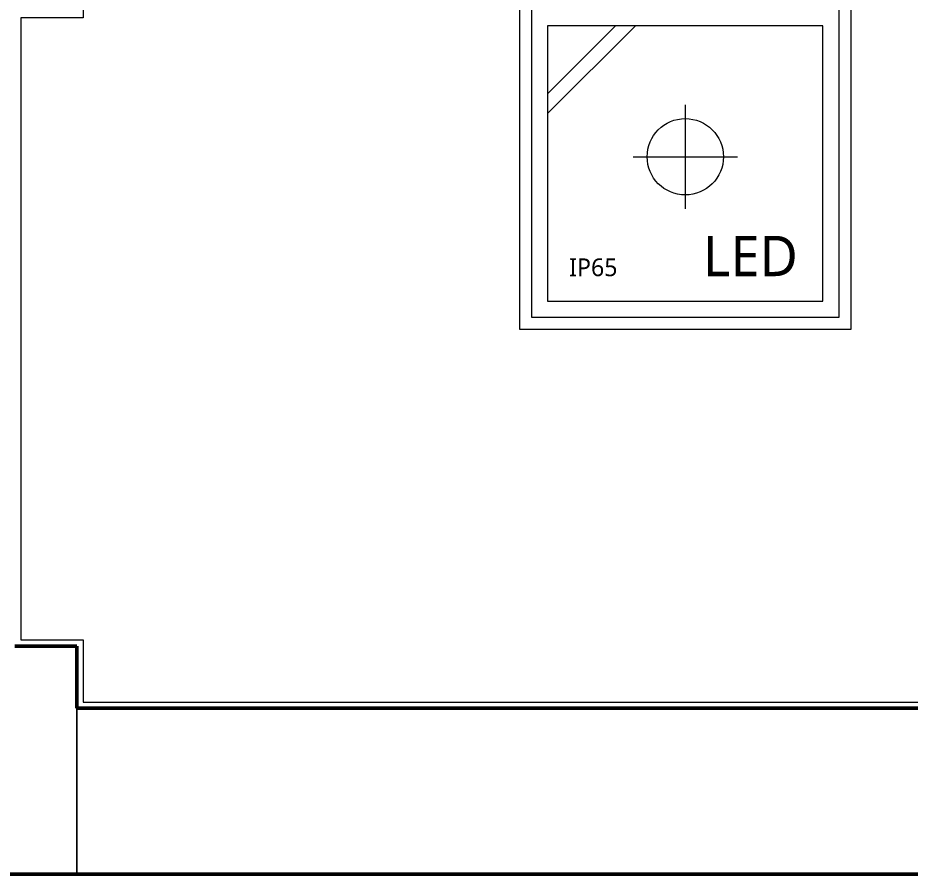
# Model space of a CAD drawing. Header units: metres. Extents: x -4 to 54.5, y -3.3 to 43.7.
# Drawn here: x 38.148 to 40.299, y 2.355 to 4.42 of the extents above; entities that cross this region are included whole.
import ezdxf

# ---------------------------------------------------------------- set-up
doc = ezdxf.new("R2010")
doc.units = ezdxf.units.M
doc.linetypes.add('Derribado', pattern=[0.4, 0.28, -0.12])
doc.layers.get('0').update_dxf_attribs({"color": 8})
for name, color, linetype, lineweight in [('A-DETL', 8, 'Continuous', 9), ('A-FLOR', 8, 'Continuous', 18), ('A-WALL', 8, 'Continuous', 9), ('S-COLS', 8, 'Continuous', 9)]:
    doc.layers.add(name, color=color, linetype=linetype, lineweight=lineweight)
doc.layers.add('IE-LUM-L-03-IP65', color=5, linetype='Continuous', lineweight=18, true_color=0x126b94)
doc.styles.add('EI_LUM_REGULAR', font='OpenSans-Regular.ttf')

# ---------------------------------------------------------------- blocks, each defined once
blk = doc.blocks.new('EI_LUM_L_03_IP65')
at = {"color": 0, "lineweight": 9}
for p, q in [((-3.32, 1.68), (-1.68, 3.32)), ((-3.32, 1.2), (-1.2, 3.32)), ((0, 1.416), (0, -1.096)), ((-1.256, 0.16), (1.256, 0.16))]:
    blk.add_line(p, q, dxfattribs=at)
at = {"color": 0, "lineweight": 13}
blk.add_lwpolyline([(-4, -4), (4, -4), (4, 4), (-4, 4)], close=True, dxfattribs=at)
at = {"color": 0, "lineweight": 9}
for points in [[(-3.712, -3.712), (3.712, -3.712), (3.712, 3.712), (-3.712, 3.712)], [(-3.32, -3.32), (3.32, -3.32), (3.32, 3.32), (-3.32, 3.32)]]:
    blk.add_lwpolyline(points, close=True, dxfattribs=at)
blk.add_circle((0, 0.16), 0.92, dxfattribs=at)
at = {"color": 0, "lineweight": 9, "style": 'EI_LUM_REGULAR'}
for s, height, p in [('LED', 0.9709, (0.426, -2.72)), ('IP65', 0.4283, (-2.8, -2.72))]:
    blk.add_text(s, height=height, dxfattribs=at).set_placement(p)
at = {"style": 'EI_LUM_REGULAR', "flags": 1}
for tag in ['ALTURA_M', 'AMBIENTE', 'TIPO', 'ID', 'IP', 'GIRO_REFERENCIA', 'DESCRIPCION', 'POTENCIA_W', 'FLUJO_NOMINAL_LM', 'FLUJO_CALCULO_LM', 'MONTAJE', 'NUMERO_LOCAL', 'ESTADO', 'PAGINA_PDF', 'NPT_M', 'FUENTE_XY']:
    blk.add_attdef(tag, (0, 0), '', height=2.5, dxfattribs=at)

msp = doc.modelspace()

# ---------------------------------------------------------------- linework, layer by layer
at = {"layer": 'A-DETL', "linetype": 'Derribado', "lineweight": 18}
for p, q in [((44.42, 2.755), (38.29, 2.755)), ((38.29, 2.755), (38.29, 2.355)), ((38.29, 2.355), (44.42, 2.355))]:
    msp.add_line(p, q, dxfattribs=at)
at = {"layer": 'A-FLOR', "lineweight": 9}
for p, q in [((38.305, 5.02), (38.305, 4.42)), ((38.305, 4.42), (38.155, 4.42)), ((38.155, 4.42), (38.155, 2.92)), ((38.155, 2.92), (38.305, 2.92)), ((38.305, 2.92), (38.305, 2.77)), ((38.305, 2.77), (44.405, 2.77))]:
    msp.add_line(p, q, dxfattribs=at)
at = {"layer": 'A-WALL', "lineweight": 50}
for p, q in [((44.42, 2.755), (38.29, 2.755)), ((38.29, 2.355), (44.42, 2.355))]:
    msp.add_line(p, q, dxfattribs=at)
at = {"layer": 'A-WALL', "lineweight": 5}
msp.add_line((38.29, 2.755), (38.29, 2.355), dxfattribs=at)
at = {"layer": 'S-COLS', "lineweight": 50}
for p, q in [((38.29, 2.905), (38.14, 2.905)), ((38.29, 2.755), (38.29, 2.905)), ((37.74, 2.355), (38.29, 2.355))]:
    msp.add_line(p, q, dxfattribs=at)
at = {"layer": 'S-COLS', "lineweight": 5}
msp.add_line((38.29, 2.355), (38.29, 2.755), dxfattribs=at)

# ---------------------------------------------------------------- block references
at = {"layer": 'IE-LUM-L-03-IP65', "xscale": 0.1, "yscale": 0.1, "zscale": 0.1}
msp.add_blockref('EI_LUM_L_03_IP65', (39.757, 4.069), dxfattribs=at)

doc.saveas('drawing.dxf')
